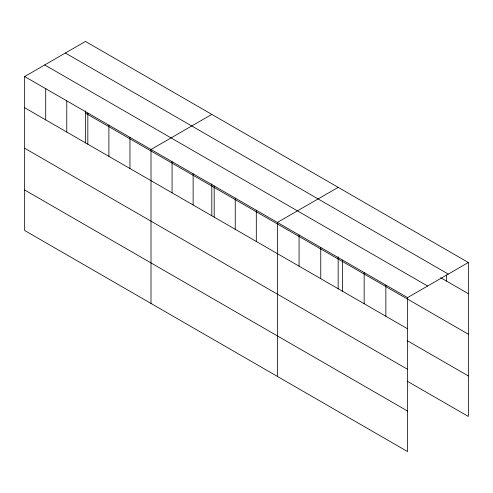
<?xml version="1.0" encoding="UTF-8"?>
<svg xmlns="http://www.w3.org/2000/svg" width="493" height="493" viewBox="0 0 493 493"><rect width="100%" height="100%" fill="white"/><g stroke="black" fill="none" stroke-linecap="round" stroke-linejoin="round"><path stroke-width="0.74" d="M24.65 76.538L407.557 297.606L407.557 451.563L24.65 230.496L24.65 76.538L85.443 41.437L468.35 262.504L468.35 416.462L407.2 381.157M211.805 114.388L151.006 149.49L151.006 303.448M338.161 187.346L277.368 222.442L277.368 376.399M407.557 297.606L468.35 262.504M65.384 53.022L448.285 274.09M440.736 277.744L468.35 293.686M44.715 64.953L427.616 286.026M85.443 113.137L468.35 334.205M24.65 107.721L407.557 328.788M407.2 340.645L468.35 375.943M24.65 148.233L407.557 369.3M24.65 189.978L407.557 411.045M446.652 275.076L446.652 281.158M385.859 285.077L385.859 316.26M364.161 272.555L364.161 303.731M342.462 260.027L342.462 291.209M338.161 256.791L338.161 288.855M320.764 247.498L320.764 278.681M299.066 234.97L299.066 266.152M256.305 210.283L256.305 241.465M235.247 198.124L235.247 229.307M214.19 185.966L214.19 217.148M211.805 183.84L211.805 215.903M193.127 173.807L193.127 204.989M172.069 161.649L172.069 192.831M129.949 137.331L129.949 168.514M108.891 125.173L108.891 156.355M87.828 113.014L87.828 144.196M85.443 110.882L85.443 142.952M66.771 100.855L66.771 132.038M45.707 88.697L45.707 119.879"/></g></svg>
